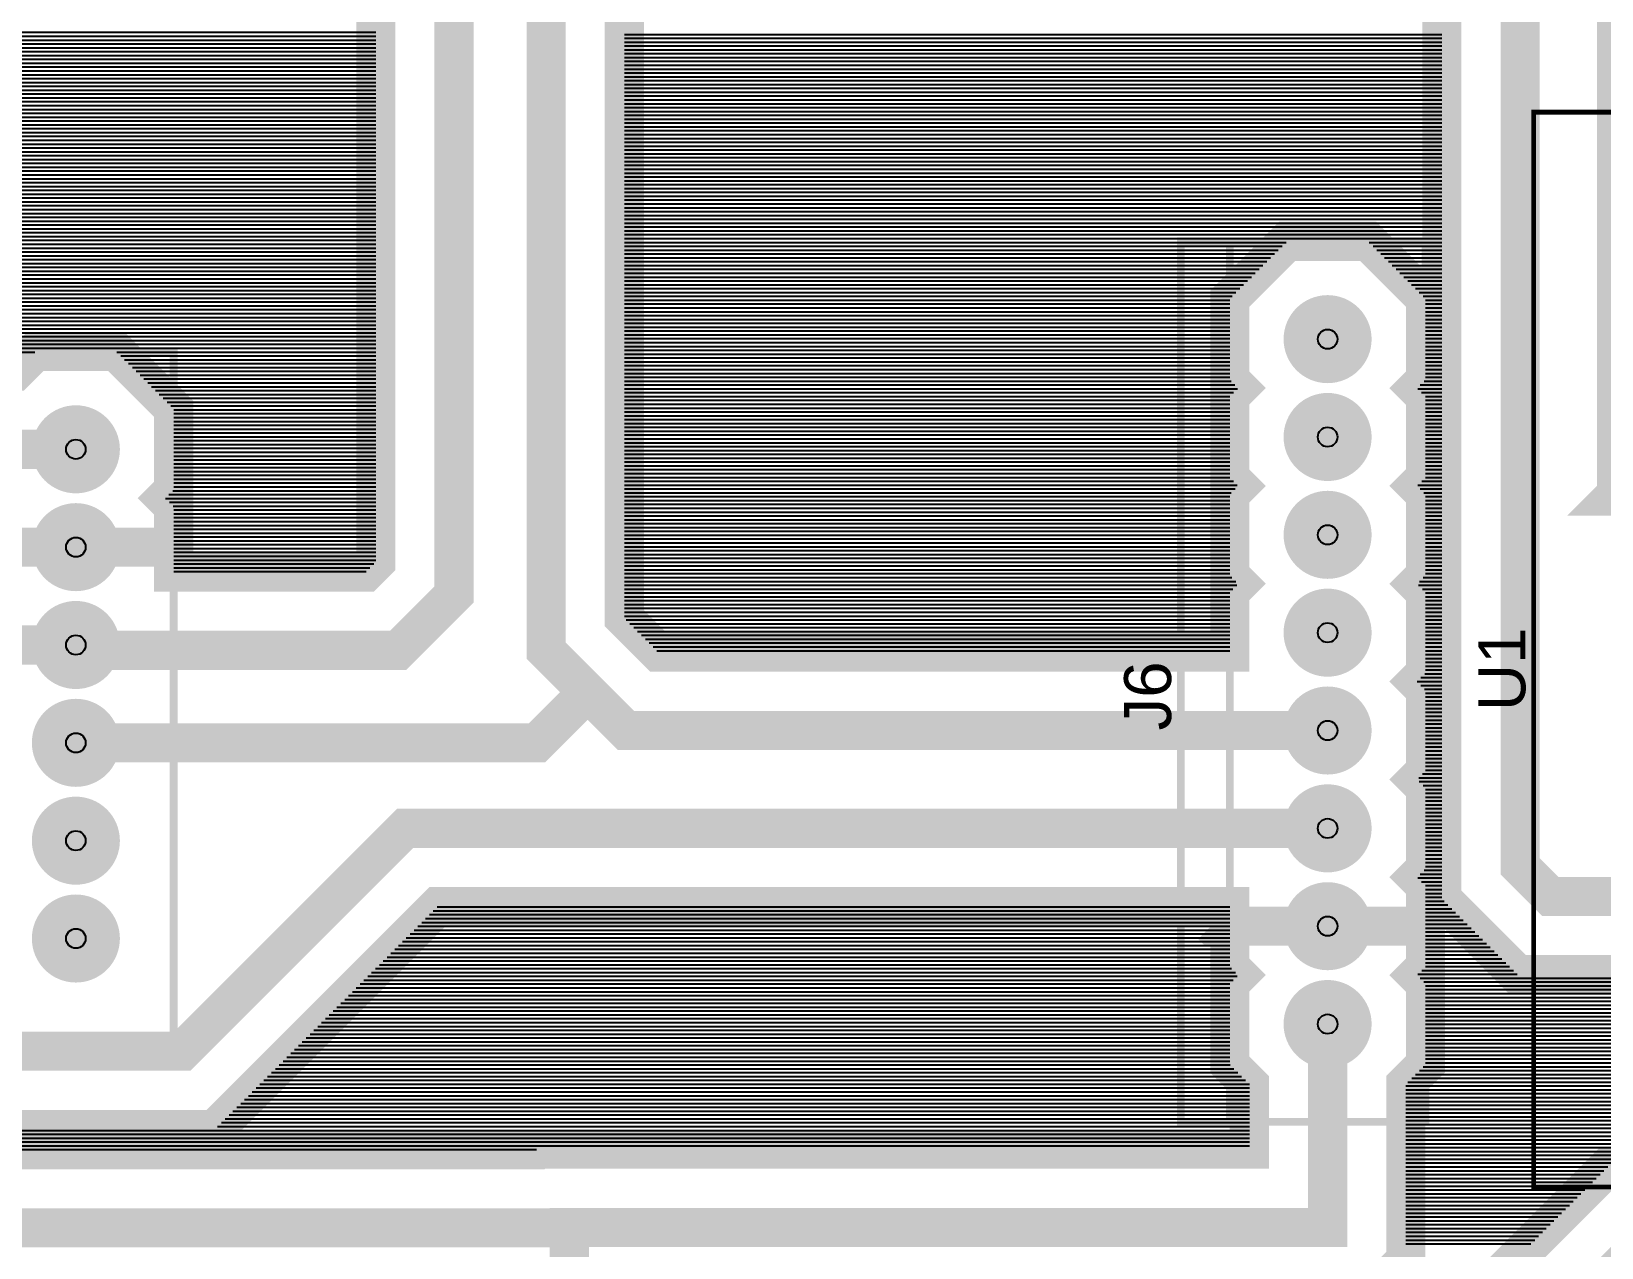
# Model space of a CAD drawing. Header units: inches. Extents: x -3.94 to 3.94, y -1.92 to 1.92.
# Drawn here: x -1.03 to 0.575, y -0.562 to 0.681 of the extents above; entities that cross this region are included whole.
import ezdxf

# ---------------------------------------------------------------- set-up
doc = ezdxf.new("R2010")
doc.units = ezdxf.units.IN
doc.layers.get('0').update_dxf_attribs({"linetype": 'CONTINUOUS'})

# ---------------------------------------------------------------- blocks, each defined once
blk = doc.blocks.new('EPAD')
at = {"const_width": 0.5}
blk.add_lwpolyline([(-0.25, 0, 1), (0.25, 0, 1)], format="xyb", close=True, dxfattribs=at)

msp = doc.modelspace()

# ---------------------------------------------------------------- linework, layer by layer
for points, const_width in [([(0.784057, -1.140198), (0.573172, -1.351082), (-0.379344, -1.351082), (-0.559805, -1.170621), (-0.559805, -0.621809), (-1.163694, -0.621809), (-1.373571, -0.411933), (-1.373571, 0.115052), (-1.154687, 0.333937), (-1.045673, 0.333937), (-1.025673, 0.353937), (-0.942831, 0.353937), (-0.884252, 0.295358), (-0.884252, 0.212516), (-0.892831, 0.203937), (-0.884252, 0.195358), (-0.884252, 0.128471), (-0.688039, 0.128471), (-0.677708, 0.138802), (-0.677708, 1.121354), (-0.451642, 1.34742), (0.581445, 1.34742), (0.604877, 1.323989)], 0.04), ([(0.99685, 0.549213), (0.99685, 0.624834), (0.96302, 0.658665), (0.823717, 0.658665), (0.755723, 0.726659), (0.755723, 1.060006), (0.548309, 1.267421), (-0.418505, 1.267421), (-0.597709, 1.088217), (-0.597709, 0.105666), (-0.654902, 0.048472), (-0.978787, 0.048472), (-0.984252, 0.053937)], 0.04), ([(1.29685, 0.549213), (1.279528, 0.442913), (0.793476, 0.442913), (0.675258, 0.561132), (0.675258, 1.0151), (0.510178, 1.180179), (-0.376594, 1.180179), (-0.503578, 1.053195), (-0.503578, 0.048263), (-0.461024, 0.005709)], 0.04), ([(-0.19685, 1.033465), (-0.124606, 1.105709), (0.463976, 1.105709), (0.590551, 0.979134), (0.590551, 0.208054), (0.588591, 0.206094), (1.838976, 0.206094), (1.89685, 0.14822), (1.89685, -0.450787)], 0.04), ([(0.393701, 1.033465), (0.492126, 0.935039), (0.492126, -0.172441), (0.522747, -0.203062), (1.738976, -0.203062), (1.79685, -0.260936), (1.79685, -0.450787)], 0.04), ([(0.093701, 0.992043), (0.15228, 0.933465), (0.235122, 0.933465), (0.243701, 0.942044), (0.25228, 0.933465), (0.335122, 0.933465), (0.343701, 0.942044), (0.35228, 0.933465), (0.380564, 0.933465), (0.412126, 0.901903), (0.412126, -0.205578), (0.48961, -0.283061), (1.70584, -0.283061)], 0.04), ([(0.328413, -0.621338), (0.375275, -0.574475), (0.375275, -0.394886), (0.395275, -0.374886), (0.395275, -0.292043), (0.386696, -0.283465), (0.395275, -0.274886), (0.395275, -0.192043), (0.386696, -0.183465), (0.395275, -0.174886), (0.395275, -0.092043), (0.386696, -0.083465), (0.395275, -0.074886), (0.395275, 0.007957), (0.386696, 0.016535), (0.395275, 0.025114), (0.395275, 0.107957), (0.386696, 0.116535), (0.395275, 0.125114), (0.395275, 0.207957), (0.386696, 0.216535), (0.395275, 0.225114), (0.395275, 0.307957), (0.386696, 0.316535), (0.395275, 0.325114), (0.395275, 0.407957), (0.336697, 0.466535), (0.253854, 0.466535), (0.195276, 0.407957), (0.195276, 0.325114), (0.203855, 0.316535), (0.195276, 0.307957), (0.195276, 0.225114), (0.203855, 0.216535), (0.195276, 0.207957), (0.195276, 0.125114), (0.203855, 0.116535), (0.195276, 0.107957), (0.195276, 0.046535), (-0.388714, 0.046535), (-0.423579, 0.0814), (-0.423579, 0.933465)], 0.04), ([(2.647638, -0.5), (0.505903, -0.5), (0.505903, 0.598425), (2.647638, 0.598425), (2.647638, -0.5)], 0.005), ([(2.647638, -0.5), (0.505903, -0.5), (0.505903, 0.598425), (2.647638, 0.598425), (2.647638, -0.5)], 0.005), ([(0.145276, -0.433465), (0.395276, -0.433465), (0.395276, 0.466535), (0.145276, 0.466535), (0.145276, -0.433465)], 0.008), ([(0.145276, -0.433465), (0.395276, -0.433465), (0.395276, 0.466535), (0.145276, 0.466535), (0.145276, -0.433465)], 0.008), ([(0.195276, -0.433465), (0.195276, 0.466535)], 0.008), ([(0.195276, -0.433465), (0.195276, 0.466535)], 0.008), ([(-1.134252, -0.346063), (-0.884252, -0.346063), (-0.884252, 0.353937), (-1.134252, 0.353937), (-1.134252, -0.346063)], 0.008), ([(-1.134252, -0.346063), (-0.884252, -0.346063), (-0.884252, 0.353937), (-1.134252, 0.353937), (-1.134252, -0.346063)], 0.008), ([(-0.984252, 0.253937), (-1.12155, 0.253937), (-1.293571, 0.081916), (-1.293571, -0.378796), (-1.130557, -0.54181), (-0.480277, -0.54181), (-0.479805, -0.541339)], 0.04), ([(-1.084252, 0.130751), (-1.209808, 0.005195), (-1.209808, -0.315275), (-1.083808, -0.441274), (-0.842474, -0.441274), (-0.614665, -0.213464), (0.195276, -0.213464), (0.195276, -0.274886), (0.203855, -0.283465), (0.195276, -0.292043), (0.195276, -0.374886), (0.215276, -0.394886), (0.215276, -0.461339), (-0.512942, -0.461339), (-0.513415, -0.461811), (-1.09742, -0.461811), (-1.213572, -0.345659), (-1.213572, 0.048779), (-1.088413, 0.173937), (-1.084252, 0.173937), (-1.084252, 0.130751)], 0.04), ([(-0.984252, 0.153937), (-1.084781, 0.153937)], 0.04), ([(-0.984252, 0.153937), (-0.883723, 0.153937)], 0.04), ([(-1.084252, 0.153937), (-0.984252, 0.153937)], 0.01), ([(-0.884252, 0.153937), (-0.984252, 0.153937)], 0.01), ([(0.295276, -0.133465), (-0.647801, -0.133465), (-0.875611, -0.361274), (-1.050672, -0.361274), (-1.129808, -0.282138), (-1.129808, -0.027942), (-1.093837, 0.00803), (-1.047929, 0.053937), (-0.984252, 0.053937)], 0.04), ([(-0.984252, -0.046063), (-0.512795, -0.046063), (-0.461024, 0.005709)], 0.04), ([(-0.461024, 0.005709), (-0.42185, -0.033465), (0.295276, -0.033465)], 0.04), ([(0.295276, -0.233465), (0.1781, -0.233465), (0.177118, -0.232482)], 0.04), ([(0.295276, -0.233465), (0.398257, -0.233465), (0.399419, -0.234626)], 0.04), ([(0.195276, -0.233465), (0.295276, -0.233465)], 0.01), ([(0.395275, -0.233465), (0.295276, -0.233465)], 0.01), ([(2.59685, -0.450787), (2.522201, -0.525437), (2.080544, -0.525437), (1.963261, -0.642721), (1.963261, -0.649775), (1.750739, -0.649775), (1.74192, -0.658594), (1.681018, -0.719496), (0.807231, -0.719496), (0.704057, -0.82267), (0.704057, -0.827961), (0.704057, -1.107061), (0.540036, -1.271082), (-0.346208, -1.271082), (-0.479805, -1.137485), (-0.479805, -0.541339), (0.295276, -0.541339), (0.295276, -0.333465)], 0.04), ([(1.69685, -0.450787), (1.588843, -0.558795), (0.61552, -0.558795), (0.539921, -0.634394), (0.539921, -1.05041), (0.465702, -1.124628), (0.248905, -1.124628), (0.198124, -1.073847), (0.198124, -1.036313), (0.195276, -1.033465)], 0.04), ([(0.706142, -0.478796), (0.582383, -0.478796), (0.459921, -0.601258)], 0.04)]:
    msp.add_lwpolyline(points, dxfattribs=dict(const_width=const_width))
for points in [[(-3.873008, 0.680142), (-0.677708, 0.680142)], [(-3.873008, 0.676205), (-0.677708, 0.676205)], [(-0.423579, 0.678048), (0.412126, 0.678048)], [(-3.873008, 0.672268), (-0.677708, 0.672268)], [(-3.873008, 0.668331), (-0.677708, 0.668331)], [(-3.873008, 0.664394), (-0.677708, 0.664394)], [(-3.873008, 0.660457), (-0.677708, 0.660457)], [(-0.423579, 0.674111), (0.412126, 0.674111)], [(-0.423579, 0.670174), (0.412126, 0.670174)], [(-0.423579, 0.666237), (0.412126, 0.666237)], [(-0.423579, 0.6623), (0.412126, 0.6623)], [(-0.423579, 0.658363), (0.412126, 0.658363)], [(-3.873008, 0.65652), (-0.677708, 0.65652)], [(-3.873008, 0.652583), (-0.677708, 0.652583)], [(-3.873008, 0.648646), (-0.677708, 0.648646)], [(-3.873008, 0.644709), (-0.677708, 0.644709)], [(-0.423579, 0.654426), (0.412126, 0.654426)], [(-0.423579, 0.650489), (0.412126, 0.650489)], [(-0.423579, 0.646552), (0.412126, 0.646552)], [(-0.423579, 0.642615), (0.412126, 0.642615)], [(-3.873008, 0.640772), (-0.677708, 0.640772)], [(-3.873008, 0.636835), (-0.677708, 0.636835)], [(-3.873008, 0.632898), (-0.677708, 0.632898)], [(-3.873008, 0.628961), (-0.677708, 0.628961)], [(-0.423579, 0.638678), (0.412126, 0.638678)], [(-0.423579, 0.634741), (0.412126, 0.634741)], [(-0.423579, 0.630804), (0.412126, 0.630804)], [(-0.423579, 0.626867), (0.412126, 0.626867)], [(-3.873008, 0.625024), (-0.677708, 0.625024)], [(-3.873008, 0.621087), (-0.677708, 0.621087)], [(-3.873008, 0.61715), (-0.677708, 0.61715)], [(-3.873008, 0.613213), (-0.677708, 0.613213)], [(-0.423579, 0.62293), (0.412126, 0.62293)], [(-0.423579, 0.618993), (0.412126, 0.618993)], [(-0.423579, 0.615056), (0.412126, 0.615056)], [(-0.423579, 0.611119), (0.412126, 0.611119)], [(-3.873008, 0.609276), (-0.677708, 0.609276)], [(-3.873008, 0.605339), (-0.677708, 0.605339)], [(-3.873008, 0.601402), (-0.677708, 0.601402)], [(-3.873008, 0.597465), (-0.677708, 0.597465)], [(-0.423579, 0.607182), (0.412126, 0.607182)], [(-0.423579, 0.603245), (0.412126, 0.603245)], [(-0.423579, 0.599308), (0.412126, 0.599308)], [(-0.423579, 0.595371), (0.412126, 0.595371)], [(-3.873008, 0.593528), (-0.677708, 0.593528)], [(-3.873008, 0.589591), (-0.677708, 0.589591)], [(-3.873008, 0.585654), (-0.677708, 0.585654)], [(-3.873008, 0.581717), (-0.677708, 0.581717)], [(-0.423579, 0.591434), (0.412126, 0.591434)], [(-0.423579, 0.587497), (0.412126, 0.587497)], [(-0.423579, 0.58356), (0.412126, 0.58356)], [(-0.423579, 0.579623), (0.412126, 0.579623)], [(-3.873008, 0.57778), (-0.677708, 0.57778)], [(-3.873008, 0.573843), (-0.677708, 0.573843)], [(-3.873008, 0.569906), (-0.677708, 0.569906)], [(-3.873008, 0.565969), (-0.677708, 0.565969)], [(-3.873008, 0.562032), (-0.677708, 0.562032)], [(-0.423579, 0.575686), (0.412126, 0.575686)], [(-0.423579, 0.571749), (0.412126, 0.571749)], [(-0.423579, 0.567812), (0.412126, 0.567812)], [(-0.423579, 0.563875), (0.412126, 0.563875)], [(-3.873008, 0.558095), (-0.677708, 0.558095)], [(-3.873008, 0.554157), (-0.677708, 0.554157)], [(-3.873008, 0.55022), (-0.677708, 0.55022)], [(-3.873008, 0.546283), (-0.677708, 0.546283)], [(-0.423579, 0.559938), (0.412126, 0.559938)], [(-0.423579, 0.556001), (0.412126, 0.556001)], [(-0.423579, 0.552064), (0.412126, 0.552064)], [(-0.423579, 0.548127), (0.412126, 0.548127)], [(-3.873008, 0.542346), (-0.677708, 0.542346)], [(-3.873008, 0.538409), (-0.677708, 0.538409)], [(-3.873008, 0.534472), (-0.677708, 0.534472)], [(-3.873008, 0.530535), (-0.677708, 0.530535)], [(-0.423579, 0.54419), (0.412126, 0.54419)], [(-0.423579, 0.540253), (0.412126, 0.540253)], [(-0.423579, 0.536316), (0.412126, 0.536316)], [(-0.423579, 0.532379), (0.412126, 0.532379)], [(-3.873008, 0.526598), (-0.677708, 0.526598)], [(-3.873008, 0.522661), (-0.677708, 0.522661)], [(-3.873008, 0.518724), (-0.677708, 0.518724)], [(-3.873008, 0.514787), (-0.677708, 0.514787)], [(-0.423579, 0.528442), (0.412126, 0.528442)], [(-0.423579, 0.524505), (0.412126, 0.524505)], [(-0.423579, 0.520568), (0.412126, 0.520568)], [(-0.423579, 0.516631), (0.412126, 0.516631)], [(-3.873008, 0.51085), (-0.677708, 0.51085)], [(-3.873008, 0.506913), (-0.677708, 0.506913)], [(-3.873008, 0.502976), (-0.677708, 0.502976)], [(-3.873008, 0.499039), (-0.677708, 0.499039)], [(-0.423579, 0.512694), (0.412126, 0.512694)], [(-0.423579, 0.508757), (0.412126, 0.508757)], [(-0.423579, 0.50482), (0.412126, 0.50482)], [(-0.423579, 0.500883), (0.412126, 0.500883)], [(-3.873008, 0.495102), (-0.677708, 0.495102)], [(-3.873008, 0.491165), (-0.677708, 0.491165)], [(-3.873008, 0.487228), (-0.677708, 0.487228)], [(-3.873008, 0.483291), (-0.677708, 0.483291)], [(-0.423579, 0.496946), (0.412126, 0.496946)], [(-0.423579, 0.493009), (0.412126, 0.493009)], [(-0.423579, 0.489072), (0.412126, 0.489072)], [(-0.423579, 0.485135), (0.412126, 0.485135)], [(-3.873008, 0.479354), (-0.677708, 0.479354)], [(-3.873008, 0.475417), (-0.677708, 0.475417)], [(-3.873008, 0.47148), (-0.677708, 0.47148)], [(-3.873008, 0.467543), (-0.677708, 0.467543)], [(-0.423579, 0.481198), (0.412126, 0.481198)], [(-0.423579, 0.477261), (0.412126, 0.477261)], [(-0.423579, 0.473324), (0.412126, 0.473324)], [(-0.423579, 0.469387), (0.412126, 0.469387)], [(-3.873008, 0.463606), (-0.677708, 0.463606)], [(-3.873008, 0.459669), (-0.677708, 0.459669)], [(-3.873008, 0.455732), (-0.677708, 0.455732)], [(-3.873008, 0.451795), (-0.677708, 0.451795)], [(-0.423579, 0.46545), (0.252769, 0.46545)], [(-0.423579, 0.461513), (0.248832, 0.461513)], [(-0.423579, 0.457576), (0.244895, 0.457576)], [(-0.423579, 0.453639), (0.240958, 0.453639)], [(-0.423579, 0.449702), (0.237021, 0.449702)], [(0.337782, 0.46545), (0.412126, 0.46545)], [(0.341719, 0.461513), (0.412126, 0.461513)], [(0.345656, 0.457576), (0.412126, 0.457576)], [(0.349593, 0.453639), (0.412126, 0.453639)], [(0.35353, 0.449702), (0.412126, 0.449702)], [(-3.873008, 0.447858), (-0.677708, 0.447858)], [(-3.873008, 0.443921), (-0.677708, 0.443921)], [(-3.873008, 0.439984), (-0.677708, 0.439984)], [(-3.873008, 0.436047), (-0.677708, 0.436047)], [(-0.423579, 0.445765), (0.233084, 0.445765)], [(-0.423579, 0.441828), (0.229147, 0.441828)], [(-0.423579, 0.437891), (0.22521, 0.437891)], [(-0.423579, 0.433954), (0.221273, 0.433954)], [(0.357467, 0.445765), (0.412126, 0.445765)], [(0.361404, 0.441828), (0.412126, 0.441828)], [(0.365341, 0.437891), (0.412126, 0.437891)], [(0.369278, 0.433954), (0.412126, 0.433954)], [(-3.873008, 0.43211), (-0.677708, 0.43211)], [(-3.873008, 0.428173), (-0.677708, 0.428173)], [(-3.873008, 0.424236), (-0.677708, 0.424236)], [(-3.873008, 0.420299), (-0.677708, 0.420299)], [(-0.423579, 0.430017), (0.217336, 0.430017)], [(-0.423579, 0.42608), (0.213399, 0.42608)], [(-0.423579, 0.422143), (0.209462, 0.422143)], [(-0.423579, 0.418206), (0.205525, 0.418206)], [(0.373215, 0.430017), (0.412126, 0.430017)], [(0.377152, 0.42608), (0.412126, 0.42608)], [(0.381089, 0.422143), (0.412126, 0.422143)], [(0.385026, 0.418206), (0.412126, 0.418206)], [(-3.873008, 0.416362), (-0.677708, 0.416362)], [(-3.873008, 0.412425), (-0.677708, 0.412425)], [(-3.873008, 0.408488), (-0.677708, 0.408488)], [(-3.873008, 0.404551), (-0.677708, 0.404551)], [(-0.423579, 0.414269), (0.201588, 0.414269)], [(-0.423579, 0.410332), (0.197651, 0.410332)], [(-0.423579, 0.406395), (0.195276, 0.406395)], [(-0.423579, 0.402458), (0.195276, 0.402458)], [(0.388963, 0.414269), (0.412126, 0.414269)], [(0.3929, 0.410332), (0.412126, 0.410332)], [(0.395275, 0.406395), (0.412126, 0.406395)], [(0.395275, 0.402458), (0.412126, 0.402458)], [(-3.873008, 0.400614), (-0.677708, 0.400614)], [(-3.873008, 0.396677), (-0.677708, 0.396677)], [(-3.873008, 0.39274), (-0.677708, 0.39274)], [(-3.873008, 0.388803), (-0.677708, 0.388803)], [(-0.423579, 0.398521), (0.195276, 0.398521)], [(-0.423579, 0.394584), (0.195276, 0.394584)], [(-0.423579, 0.390647), (0.195276, 0.390647)], [(-0.423579, 0.38671), (0.195276, 0.38671)], [(0.395275, 0.398521), (0.412126, 0.398521)], [(0.395275, 0.394584), (0.412126, 0.394584)], [(0.395275, 0.390647), (0.412126, 0.390647)], [(0.395275, 0.38671), (0.412126, 0.38671)], [(-3.873008, 0.384866), (-0.677708, 0.384866)], [(-3.873008, 0.380929), (-0.677708, 0.380929)], [(-3.873008, 0.376992), (-0.677708, 0.376992)], [(-3.873008, 0.373055), (-0.677708, 0.373055)], [(-0.423579, 0.382773), (0.195276, 0.382773)], [(-0.423579, 0.378836), (0.195276, 0.378836)], [(-0.423579, 0.374899), (0.195276, 0.374899)], [(-0.423579, 0.370962), (0.195276, 0.370962)], [(0.395275, 0.382773), (0.412126, 0.382773)], [(0.395275, 0.378836), (0.412126, 0.378836)], [(0.395275, 0.374899), (0.412126, 0.374899)], [(0.395275, 0.370962), (0.412126, 0.370962)], [(-3.873008, 0.369118), (-0.677708, 0.369118)], [(-3.873008, 0.365181), (-0.677708, 0.365181)], [(-3.873008, 0.361244), (-0.677708, 0.361244)], [(-3.873008, 0.357307), (-0.677708, 0.357307)], [(-3.873008, 0.35337), (-1.02624, 0.35337)], [(-0.942264, 0.35337), (-0.677708, 0.35337)], [(-0.423579, 0.367025), (0.195276, 0.367025)], [(-0.423579, 0.363088), (0.195276, 0.363088)], [(-0.423579, 0.359151), (0.195276, 0.359151)], [(-0.423579, 0.355214), (0.195276, 0.355214)], [(0.395275, 0.367025), (0.412126, 0.367025)], [(0.395275, 0.363088), (0.412126, 0.363088)], [(0.395275, 0.359151), (0.412126, 0.359151)], [(0.395275, 0.355214), (0.412126, 0.355214)], [(-0.938327, 0.349433), (-0.677708, 0.349433)], [(-0.93439, 0.345496), (-0.677708, 0.345496)], [(-0.930453, 0.341559), (-0.677708, 0.341559)], [(-0.926516, 0.337622), (-0.677708, 0.337622)], [(-0.423579, 0.351277), (0.195276, 0.351277)], [(-0.423579, 0.34734), (0.195276, 0.34734)], [(-0.423579, 0.343403), (0.195276, 0.343403)], [(-0.423579, 0.339466), (0.195276, 0.339466)], [(0.395275, 0.351277), (0.412126, 0.351277)], [(0.395275, 0.34734), (0.412126, 0.34734)], [(0.395275, 0.343403), (0.412126, 0.343403)], [(0.395275, 0.339466), (0.412126, 0.339466)], [(-0.922579, 0.333685), (-0.677708, 0.333685)], [(-0.918642, 0.329748), (-0.677708, 0.329748)], [(-0.914705, 0.325811), (-0.677708, 0.325811)], [(-0.910768, 0.321874), (-0.677708, 0.321874)], [(-0.423579, 0.335529), (0.195276, 0.335529)], [(-0.423579, 0.331592), (0.195276, 0.331592)], [(-0.423579, 0.327655), (0.195276, 0.327655)], [(-0.423579, 0.323718), (0.196672, 0.323718)], [(0.393879, 0.323718), (0.412126, 0.323718)], [(0.395275, 0.335529), (0.412126, 0.335529)], [(0.395275, 0.331592), (0.412126, 0.331592)], [(0.395275, 0.327655), (0.412126, 0.327655)], [(-0.906831, 0.317937), (-0.677708, 0.317937)], [(-0.902894, 0.314), (-0.677708, 0.314)], [(-0.898957, 0.310063), (-0.677708, 0.310063)], [(-0.89502, 0.306126), (-0.677708, 0.306126)], [(-0.423579, 0.319781), (0.200609, 0.319781)], [(-0.423579, 0.315844), (0.203163, 0.315844)], [(-0.423579, 0.311907), (0.199226, 0.311907)], [(-0.423579, 0.30797), (0.195289, 0.30797)], [(0.387388, 0.315844), (0.412126, 0.315844)], [(0.389942, 0.319781), (0.412126, 0.319781)], [(0.391325, 0.311907), (0.412126, 0.311907)], [(0.395262, 0.30797), (0.412126, 0.30797)], [(-0.891083, 0.302189), (-0.677708, 0.302189)], [(-0.887146, 0.298252), (-0.677708, 0.298252)], [(-0.884252, 0.294315), (-0.677708, 0.294315)], [(-0.884252, 0.290378), (-0.677708, 0.290378)], [(-0.423579, 0.304033), (0.195276, 0.304033)], [(-0.423579, 0.300096), (0.195276, 0.300096)], [(-0.423579, 0.296159), (0.195276, 0.296159)], [(-0.423579, 0.292222), (0.195276, 0.292222)], [(0.395275, 0.304033), (0.412126, 0.304033)], [(0.395275, 0.300096), (0.412126, 0.300096)], [(0.395275, 0.296159), (0.412126, 0.296159)], [(0.395275, 0.292222), (0.412126, 0.292222)], [(-0.884252, 0.286441), (-0.677708, 0.286441)], [(-0.884252, 0.282504), (-0.677708, 0.282504)], [(-0.884252, 0.278567), (-0.677708, 0.278567)], [(-0.884252, 0.27463), (-0.677708, 0.27463)], [(-0.423579, 0.288285), (0.195276, 0.288285)], [(-0.423579, 0.284348), (0.195276, 0.284348)], [(-0.423579, 0.280411), (0.195276, 0.280411)], [(-0.423579, 0.276474), (0.195276, 0.276474)], [(0.395275, 0.288285), (0.412126, 0.288285)], [(0.395275, 0.284348), (0.412126, 0.284348)], [(0.395275, 0.280411), (0.412126, 0.280411)], [(0.395275, 0.276474), (0.412126, 0.276474)], [(-0.884252, 0.270693), (-0.677708, 0.270693)], [(-0.884252, 0.266756), (-0.677708, 0.266756)], [(-0.884252, 0.262819), (-0.677708, 0.262819)], [(-0.884252, 0.258882), (-0.677708, 0.258882)], [(-0.423579, 0.272537), (0.195276, 0.272537)], [(-0.423579, 0.2686), (0.195276, 0.2686)], [(-0.423579, 0.264663), (0.195276, 0.264663)], [(-0.423579, 0.260726), (0.195276, 0.260726)], [(0.395275, 0.272537), (0.412126, 0.272537)], [(0.395275, 0.2686), (0.412126, 0.2686)], [(0.395275, 0.264663), (0.412126, 0.264663)], [(0.395275, 0.260726), (0.412126, 0.260726)], [(-0.884252, 0.254945), (-0.677708, 0.254945)], [(-0.884252, 0.251008), (-0.677708, 0.251008)], [(-0.884252, 0.247071), (-0.677708, 0.247071)], [(-0.884252, 0.243134), (-0.677708, 0.243134)], [(-0.423579, 0.256789), (0.195276, 0.256789)], [(-0.423579, 0.252852), (0.195276, 0.252852)], [(-0.423579, 0.248915), (0.195276, 0.248915)], [(-0.423579, 0.244978), (0.195276, 0.244978)], [(-0.423579, 0.241041), (0.195276, 0.241041)], [(0.395275, 0.256789), (0.412126, 0.256789)], [(0.395275, 0.252852), (0.412126, 0.252852)], [(0.395275, 0.248915), (0.412126, 0.248915)], [(0.395275, 0.244978), (0.412126, 0.244978)], [(0.395275, 0.241041), (0.412126, 0.241041)], [(-0.884252, 0.239197), (-0.677708, 0.239197)], [(-0.884252, 0.23526), (-0.677708, 0.23526)], [(-0.884252, 0.231323), (-0.677708, 0.231323)], [(-0.884252, 0.227386), (-0.677708, 0.227386)], [(-0.423579, 0.237104), (0.195276, 0.237104)], [(-0.423579, 0.233167), (0.195276, 0.233167)], [(-0.423579, 0.22923), (0.195276, 0.22923)], [(-0.423579, 0.225293), (0.195276, 0.225293)], [(0.395275, 0.237104), (0.412126, 0.237104)], [(0.395275, 0.233167), (0.412126, 0.233167)], [(0.395275, 0.22923), (0.412126, 0.22923)], [(0.395275, 0.225293), (0.412126, 0.225293)], [(-0.88513, 0.211638), (-0.677708, 0.211638)], [(-0.884252, 0.223449), (-0.677708, 0.223449)], [(-0.884252, 0.219512), (-0.677708, 0.219512)], [(-0.884252, 0.215575), (-0.677708, 0.215575)], [(-0.423579, 0.221356), (0.199035, 0.221356)], [(-0.423579, 0.217419), (0.202972, 0.217419)], [(-0.423579, 0.213482), (0.200801, 0.213482)], [(-0.423579, 0.209544), (0.196864, 0.209544)], [(0.38758, 0.217419), (0.412126, 0.217419)], [(0.38975, 0.213482), (0.412126, 0.213482)], [(0.391517, 0.221356), (0.412126, 0.221356)], [(0.393687, 0.209544), (0.412126, 0.209544)], [(-0.892658, 0.203764), (-0.677708, 0.203764)], [(-0.889067, 0.207701), (-0.677708, 0.207701)], [(-0.888721, 0.199827), (-0.677708, 0.199827)], [(-0.884784, 0.19589), (-0.677708, 0.19589)], [(-0.423579, 0.205607), (0.195276, 0.205607)], [(-0.423579, 0.20167), (0.195276, 0.20167)], [(-0.423579, 0.197733), (0.195276, 0.197733)], [(-0.423579, 0.193796), (0.195276, 0.193796)], [(0.395275, 0.205607), (0.412126, 0.205607)], [(0.395275, 0.20167), (0.412126, 0.20167)], [(0.395275, 0.197733), (0.412126, 0.197733)], [(0.395275, 0.193796), (0.412126, 0.193796)], [(-0.884252, 0.191953), (-0.677708, 0.191953)], [(-0.884252, 0.188016), (-0.677708, 0.188016)], [(-0.884252, 0.184079), (-0.677708, 0.184079)], [(-0.884252, 0.180142), (-0.677708, 0.180142)], [(-0.423579, 0.189859), (0.195276, 0.189859)], [(-0.423579, 0.185922), (0.195276, 0.185922)], [(-0.423579, 0.181985), (0.195276, 0.181985)], [(-0.423579, 0.178048), (0.195276, 0.178048)], [(0.395275, 0.189859), (0.412126, 0.189859)], [(0.395275, 0.185922), (0.412126, 0.185922)], [(0.395275, 0.181985), (0.412126, 0.181985)], [(0.395275, 0.178048), (0.412126, 0.178048)], [(-0.884252, 0.176205), (-0.677708, 0.176205)], [(-0.884252, 0.172268), (-0.677708, 0.172268)], [(-0.884252, 0.168331), (-0.677708, 0.168331)], [(-0.884252, 0.164394), (-0.677708, 0.164394)], [(-0.423579, 0.174111), (0.195276, 0.174111)], [(-0.423579, 0.170174), (0.195276, 0.170174)], [(-0.423579, 0.166237), (0.195276, 0.166237)], [(-0.423579, 0.1623), (0.195276, 0.1623)], [(0.395275, 0.174111), (0.412126, 0.174111)], [(0.395275, 0.170174), (0.412126, 0.170174)], [(0.395275, 0.166237), (0.412126, 0.166237)], [(0.395275, 0.1623), (0.412126, 0.1623)], [(-0.884252, 0.160457), (-0.677708, 0.160457)], [(-0.884252, 0.15652), (-0.677708, 0.15652)], [(-0.884252, 0.152583), (-0.677708, 0.152583)], [(-0.884252, 0.148646), (-0.677708, 0.148646)], [(-0.884252, 0.144709), (-0.677708, 0.144709)], [(-0.423579, 0.158363), (0.195276, 0.158363)], [(-0.423579, 0.154426), (0.195276, 0.154426)], [(-0.423579, 0.150489), (0.195276, 0.150489)], [(-0.423579, 0.146552), (0.195276, 0.146552)], [(0.395275, 0.158363), (0.412126, 0.158363)], [(0.395275, 0.154426), (0.412126, 0.154426)], [(0.395275, 0.150489), (0.412126, 0.150489)], [(0.395275, 0.146552), (0.412126, 0.146552)], [(-0.884252, 0.140772), (-0.677708, 0.140772)], [(-0.884252, 0.136835), (-0.679676, 0.136835)], [(-0.884252, 0.132898), (-0.683613, 0.132898)], [(-0.884252, 0.128961), (-0.68755, 0.128961)], [(-0.423579, 0.142615), (0.195276, 0.142615)], [(-0.423579, 0.138678), (0.195276, 0.138678)], [(-0.423579, 0.134741), (0.195276, 0.134741)], [(-0.423579, 0.130804), (0.195276, 0.130804)], [(0.395275, 0.142615), (0.412126, 0.142615)], [(0.395275, 0.138678), (0.412126, 0.138678)], [(0.395275, 0.134741), (0.412126, 0.134741)], [(0.395275, 0.130804), (0.412126, 0.130804)], [(-0.423579, 0.126867), (0.195276, 0.126867)], [(-0.423579, 0.12293), (0.19746, 0.12293)], [(-0.423579, 0.118993), (0.201397, 0.118993)], [(-0.423579, 0.115056), (0.202376, 0.115056)], [(0.388176, 0.115056), (0.412126, 0.115056)], [(0.389154, 0.118993), (0.412126, 0.118993)], [(0.393091, 0.12293), (0.412126, 0.12293)], [(0.395275, 0.126867), (0.412126, 0.126867)], [(-0.423579, 0.111119), (0.198439, 0.111119)], [(-0.423579, 0.107182), (0.195276, 0.107182)], [(-0.423579, 0.103245), (0.195276, 0.103245)], [(-0.423579, 0.099308), (0.195276, 0.099308)], [(0.392113, 0.111119), (0.412126, 0.111119)], [(0.395275, 0.107182), (0.412126, 0.107182)], [(0.395275, 0.103245), (0.412126, 0.103245)], [(0.395275, 0.099308), (0.412126, 0.099308)], [(-0.423579, 0.095371), (0.195276, 0.095371)], [(-0.423579, 0.091434), (0.195276, 0.091434)], [(-0.423579, 0.087497), (0.195276, 0.087497)], [(-0.423579, 0.08356), (0.195276, 0.08356)], [(0.395275, 0.095371), (0.412126, 0.095371)], [(0.395275, 0.091434), (0.412126, 0.091434)], [(0.395275, 0.087497), (0.412126, 0.087497)], [(0.395275, 0.08356), (0.412126, 0.08356)], [(-0.421802, 0.079623), (0.195276, 0.079623)], [(-0.417865, 0.075686), (0.195276, 0.075686)], [(-0.413928, 0.071749), (0.195276, 0.071749)], [(-0.409991, 0.067812), (0.195276, 0.067812)], [(0.395275, 0.079623), (0.412126, 0.079623)], [(0.395275, 0.075686), (0.412126, 0.075686)], [(0.395275, 0.071749), (0.412126, 0.071749)], [(0.395275, 0.067812), (0.412126, 0.067812)], [(-0.406054, 0.063875), (0.195276, 0.063875)], [(-0.402117, 0.059938), (0.195276, 0.059938)], [(-0.39818, 0.056001), (0.195276, 0.056001)], [(-0.394243, 0.052064), (0.195276, 0.052064)], [(0.395275, 0.063875), (0.412126, 0.063875)], [(0.395275, 0.059938), (0.412126, 0.059938)], [(0.395275, 0.056001), (0.412126, 0.056001)], [(0.395275, 0.052064), (0.412126, 0.052064)], [(-0.390306, 0.048127), (0.195276, 0.048127)], [(0.395275, 0.048127), (0.412126, 0.048127)], [(0.395275, 0.04419), (0.412126, 0.04419)], [(0.395275, 0.040253), (0.412126, 0.040253)], [(0.395275, 0.036316), (0.412126, 0.036316)], [(0.395275, 0.032379), (0.412126, 0.032379)], [(0.386792, 0.016631), (0.412126, 0.016631)], [(0.390729, 0.020568), (0.412126, 0.020568)], [(0.394666, 0.024505), (0.412126, 0.024505)], [(0.395275, 0.028442), (0.412126, 0.028442)], [(0.390538, 0.012694), (0.412126, 0.012694)], [(0.394475, 0.008757), (0.412126, 0.008757)], [(0.395275, 0.00482), (0.412126, 0.00482)], [(0.395275, 0.000883), (0.412126, 0.000883)], [(0.395275, -0.003054), (0.412126, -0.003054)], [(0.395275, -0.006991), (0.412126, -0.006991)], [(0.395275, -0.010928), (0.412126, -0.010928)], [(0.395275, -0.014865), (0.412126, -0.014865)], [(0.395275, -0.018802), (0.412126, -0.018802)], [(0.395275, -0.022739), (0.412126, -0.022739)], [(0.395275, -0.026676), (0.412126, -0.026676)], [(0.395275, -0.030613), (0.412126, -0.030613)], [(0.395275, -0.03455), (0.412126, -0.03455)], [(0.395275, -0.038487), (0.412126, -0.038487)], [(0.395275, -0.042424), (0.412126, -0.042424)], [(0.395275, -0.046361), (0.412126, -0.046361)], [(0.395275, -0.050298), (0.412126, -0.050298)], [(0.395275, -0.054235), (0.412126, -0.054235)], [(0.395275, -0.058172), (0.412126, -0.058172)], [(0.395275, -0.062109), (0.412126, -0.062109)], [(0.392304, -0.077857), (0.412126, -0.077857)], [(0.395275, -0.066046), (0.412126, -0.066046)], [(0.395275, -0.069983), (0.412126, -0.069983)], [(0.395275, -0.07392), (0.412126, -0.07392)], [(0.388367, -0.081794), (0.412126, -0.081794)], [(0.388963, -0.085731), (0.412126, -0.085731)], [(0.3929, -0.089668), (0.412126, -0.089668)], [(0.395275, -0.093605), (0.412126, -0.093605)], [(0.395275, -0.097542), (0.412126, -0.097542)], [(0.395275, -0.101479), (0.412126, -0.101479)], [(0.395275, -0.105416), (0.412126, -0.105416)], [(0.395275, -0.109353), (0.412126, -0.109353)], [(0.395275, -0.11329), (0.412126, -0.11329)], [(0.395275, -0.117227), (0.412126, -0.117227)], [(0.395275, -0.121164), (0.412126, -0.121164)], [(0.395275, -0.125101), (0.412126, -0.125101)], [(0.395275, -0.129038), (0.412126, -0.129038)], [(0.395275, -0.132975), (0.412126, -0.132975)], [(0.395275, -0.136912), (0.412126, -0.136912)], [(0.395275, -0.140849), (0.412126, -0.140849)], [(0.395275, -0.144786), (0.412126, -0.144786)], [(0.395275, -0.148723), (0.412126, -0.148723)], [(0.395275, -0.15266), (0.412126, -0.15266)], [(0.395275, -0.156597), (0.412126, -0.156597)], [(0.393879, -0.176282), (0.412126, -0.176282)], [(0.395275, -0.160534), (0.412126, -0.160534)], [(0.395275, -0.164471), (0.412126, -0.164471)], [(0.395275, -0.168408), (0.412126, -0.168408)], [(0.395275, -0.172345), (0.412126, -0.172345)], [(0.387388, -0.184156), (0.412126, -0.184156)], [(0.389942, -0.180219), (0.412126, -0.180219)], [(0.391325, -0.188093), (0.412126, -0.188093)], [(0.395262, -0.19203), (0.412126, -0.19203)], [(0.395275, -0.195967), (0.412126, -0.195967)], [(0.395275, -0.199904), (0.412126, -0.199904)], [(0.395275, -0.203841), (0.412126, -0.203841)], [(0.395275, -0.207778), (0.414327, -0.207778)], [(-0.622854, -0.221654), (0.195276, -0.221654)], [(-0.618917, -0.217717), (0.195276, -0.217717)], [(-0.61498, -0.21378), (0.195276, -0.21378)], [(0.395275, -0.211715), (0.418264, -0.211715)], [(0.395275, -0.215652), (0.422201, -0.215652)], [(0.395275, -0.219589), (0.426138, -0.219589)], [(0.395275, -0.223526), (0.430075, -0.223526)], [(-0.638602, -0.237402), (0.195276, -0.237402)], [(-0.634665, -0.233465), (0.195276, -0.233465)], [(-0.630728, -0.229528), (0.195276, -0.229528)], [(-0.626791, -0.225591), (0.195276, -0.225591)], [(0.395275, -0.227463), (0.434012, -0.227463)], [(0.395275, -0.2314), (0.437949, -0.2314)], [(0.395275, -0.235337), (0.441886, -0.235337)], [(0.395275, -0.239274), (0.445823, -0.239274)], [(-0.65435, -0.25315), (0.195276, -0.25315)], [(-0.650413, -0.249213), (0.195276, -0.249213)], [(-0.646476, -0.245276), (0.195276, -0.245276)], [(-0.642539, -0.241339), (0.195276, -0.241339)], [(0.395275, -0.243211), (0.44976, -0.243211)], [(0.395275, -0.247148), (0.453697, -0.247148)], [(0.395275, -0.251085), (0.457634, -0.251085)], [(0.395275, -0.255022), (0.461571, -0.255022)], [(-0.674035, -0.272835), (0.195276, -0.272835)], [(-0.670098, -0.268898), (0.195276, -0.268898)], [(-0.666161, -0.264961), (0.195276, -0.264961)], [(-0.662224, -0.261024), (0.195276, -0.261024)], [(-0.658287, -0.257087), (0.195276, -0.257087)], [(0.395275, -0.258959), (0.465508, -0.258959)], [(0.395275, -0.262896), (0.469445, -0.262896)], [(0.395275, -0.266833), (0.473382, -0.266833)], [(0.395275, -0.27077), (0.477319, -0.27077)], [(-0.689783, -0.288583), (0.198737, -0.288583)], [(-0.685846, -0.284646), (0.202674, -0.284646)], [(-0.681909, -0.280709), (0.201099, -0.280709)], [(-0.677972, -0.276772), (0.197162, -0.276772)], [(0.38758, -0.282582), (0.48913, -0.282582)], [(0.38975, -0.286519), (1.709297, -0.286519)], [(0.391517, -0.278645), (0.485193, -0.278645)], [(0.395275, -0.274707), (0.481256, -0.274707)], [(-0.705531, -0.304331), (0.195276, -0.304331)], [(-0.701594, -0.300394), (0.195276, -0.300394)], [(-0.697657, -0.296457), (0.195276, -0.296457)], [(-0.69372, -0.29252), (0.195276, -0.29252)], [(0.393687, -0.290456), (1.713234, -0.290456)], [(0.395275, -0.294393), (1.716851, -0.294393)], [(0.395275, -0.29833), (1.716851, -0.29833)], [(0.395275, -0.302267), (1.716851, -0.302267)], [(-0.721279, -0.320079), (0.195276, -0.320079)], [(-0.717342, -0.316142), (0.195276, -0.316142)], [(-0.713405, -0.312205), (0.195276, -0.312205)], [(-0.709468, -0.308268), (0.195276, -0.308268)], [(0.395275, -0.306204), (1.716851, -0.306204)], [(0.395275, -0.310141), (1.716851, -0.310141)], [(0.395275, -0.314078), (1.716851, -0.314078)], [(0.395275, -0.318015), (1.716851, -0.318015)], [(-0.737027, -0.335827), (0.195276, -0.335827)], [(-0.73309, -0.33189), (0.195276, -0.33189)], [(-0.729153, -0.327953), (0.195276, -0.327953)], [(-0.725216, -0.324016), (0.195276, -0.324016)], [(0.395275, -0.321952), (1.716851, -0.321952)], [(0.395275, -0.325889), (1.716851, -0.325889)], [(0.395275, -0.329826), (1.716851, -0.329826)], [(0.395275, -0.333763), (1.716851, -0.333763)], [(-0.752775, -0.351575), (0.195276, -0.351575)], [(-0.748838, -0.347638), (0.195276, -0.347638)], [(-0.744901, -0.343701), (0.195276, -0.343701)], [(-0.740964, -0.339764), (0.195276, -0.339764)], [(0.395275, -0.3377), (1.716851, -0.3377)], [(0.395275, -0.341637), (1.716851, -0.341637)], [(0.395275, -0.345574), (1.716851, -0.345574)], [(0.395275, -0.349511), (1.716851, -0.349511)], [(-0.768523, -0.367323), (0.195276, -0.367323)], [(-0.764586, -0.363386), (0.195276, -0.363386)], [(-0.760649, -0.359449), (0.195276, -0.359449)], [(-0.756712, -0.355512), (0.195276, -0.355512)], [(0.395275, -0.353448), (1.716851, -0.353448)], [(0.395275, -0.357385), (1.716851, -0.357385)], [(0.395275, -0.361322), (0.706142, -0.361322)], [(0.395275, -0.365259), (0.706142, -0.365259)], [(-0.784271, -0.383071), (0.203461, -0.383071)], [(-0.780334, -0.379134), (0.199524, -0.379134)], [(-0.776397, -0.375197), (0.195587, -0.375197)], [(-0.77246, -0.37126), (0.195276, -0.37126)], [(0.385217, -0.384944), (0.706142, -0.384944)], [(0.389154, -0.381007), (0.706142, -0.381007)], [(0.393091, -0.37707), (0.706142, -0.37707)], [(0.395275, -0.369196), (0.706142, -0.369196)], [(0.395275, -0.373133), (0.706142, -0.373133)], [(-0.800019, -0.398819), (0.215276, -0.398819)], [(-0.796082, -0.394882), (0.215272, -0.394882)], [(-0.792145, -0.390945), (0.211335, -0.390945)], [(-0.788208, -0.387008), (0.207398, -0.387008)], [(0.375275, -0.396755), (0.706142, -0.396755)], [(0.375275, -0.400692), (0.706142, -0.400692)], [(0.377343, -0.392818), (0.706142, -0.392818)], [(0.38128, -0.388881), (0.706142, -0.388881)], [(-0.815767, -0.414567), (0.215276, -0.414567)], [(-0.81183, -0.41063), (0.215276, -0.41063)], [(-0.807893, -0.406693), (0.215276, -0.406693)], [(-0.803956, -0.402756), (0.215276, -0.402756)], [(0.375275, -0.404629), (0.706142, -0.404629)], [(0.375275, -0.408566), (0.706142, -0.408566)], [(0.375275, -0.412503), (0.706142, -0.412503)], [(0.375275, -0.41644), (0.706142, -0.41644)], [(-0.831515, -0.430315), (0.215276, -0.430315)], [(-0.827578, -0.426378), (0.215276, -0.426378)], [(-0.823641, -0.422441), (0.215276, -0.422441)], [(-0.819704, -0.418504), (0.215276, -0.418504)], [(0.375275, -0.420377), (0.706142, -0.420377)], [(0.375275, -0.424314), (0.706142, -0.424314)], [(0.375275, -0.428251), (0.706142, -0.428251)], [(0.375275, -0.432188), (0.706142, -0.432188)], [(-1.117105, -0.442126), (0.215276, -0.442126)], [(-1.113168, -0.446063), (0.215276, -0.446063)], [(-0.839389, -0.438189), (0.215276, -0.438189)], [(-0.835452, -0.434252), (0.215276, -0.434252)], [(0.375275, -0.436125), (0.706142, -0.436125)], [(0.375275, -0.440062), (0.706142, -0.440062)], [(0.375275, -0.443999), (0.706142, -0.443999)], [(0.375275, -0.447936), (0.706142, -0.447936)], [(-1.109231, -0.45), (0.215276, -0.45)], [(-1.105294, -0.453937), (0.215276, -0.453937)], [(-1.101357, -0.457874), (0.215276, -0.457874)], [(-1.09742, -0.461811), (-0.513415, -0.461811)], [(0.375275, -0.451873), (0.706142, -0.451873)], [(0.375275, -0.45581), (0.706142, -0.45581)], [(0.375275, -0.459747), (0.706142, -0.459747)], [(0.375275, -0.463684), (0.706142, -0.463684)], [(0.375275, -0.467621), (0.706142, -0.467621)], [(0.375275, -0.471558), (0.706142, -0.471558)], [(0.375275, -0.475495), (0.706142, -0.475495)], [(0.375275, -0.479432), (0.581747, -0.479432)], [(0.375275, -0.483369), (0.57781, -0.483369)], [(0.375275, -0.487306), (0.573873, -0.487306)], [(0.375275, -0.491243), (0.569936, -0.491243)], [(0.375275, -0.49518), (0.565999, -0.49518)], [(0.375275, -0.499117), (0.562062, -0.499117)], [(0.375275, -0.503054), (0.558125, -0.503054)], [(0.375275, -0.506991), (0.554188, -0.506991)], [(0.375275, -0.510928), (0.550251, -0.510928)], [(0.375275, -0.514865), (0.546314, -0.514865)], [(0.375275, -0.518802), (0.542377, -0.518802)], [(0.375275, -0.522739), (0.53844, -0.522739)], [(0.375275, -0.526676), (0.534503, -0.526676)], [(0.375275, -0.530613), (0.530566, -0.530613)], [(0.375275, -0.53455), (0.526629, -0.53455)], [(0.375275, -0.538487), (0.522692, -0.538487)], [(0.375275, -0.542424), (0.518755, -0.542424)], [(0.375275, -0.546361), (0.514818, -0.546361)], [(0.375275, -0.550298), (0.510881, -0.550298)], [(0.375275, -0.554235), (0.506944, -0.554235)], [(0.375275, -0.558172), (0.503007, -0.558172)]]:
    msp.add_lwpolyline(points)
for centre in [(0.295276, 0.366535), (0.295276, 0.266535), (-0.984252, 0.253937), (-0.984252, 0.153937), (0.295276, 0.166535), (0.295276, 0.066535), (-0.984252, 0.053937), (0.295276, -0.033465), (-0.984252, -0.046063), (0.295276, -0.133465), (-0.984252, -0.146063), (0.295276, -0.233465), (-0.984252, -0.246063), (0.295276, -0.333465)]:
    msp.add_circle(centre, 0.01)

# ---------------------------------------------------------------- block references
for p, xscale, yscale in [((0.295276, 0.366535), 0.09, 0.09), ((0.295276, 0.366535), 0.08, 0.08), ((0.295276, 0.266535), 0.09, 0.09), ((0.295276, 0.266535), 0.08, 0.08), ((-0.984252, 0.253937), 0.09, 0.09), ((-0.984252, 0.253937), 0.08, 0.08), ((0.295276, 0.166535), 0.09, 0.09), ((-0.984252, 0.153937), 0.09, 0.09), ((-0.984252, 0.153937), 0.08, 0.08), ((0.295276, 0.166535), 0.08, 0.08), ((-0.984252, 0.053937), 0.09, 0.09), ((0.295276, 0.066535), 0.09, 0.09), ((0.295276, 0.066535), 0.08, 0.08), ((-0.984252, 0.053937), 0.08, 0.08), ((0.295276, -0.033465), 0.09, 0.09), ((0.295276, -0.033465), 0.08, 0.08), ((-0.984252, -0.046063), 0.09, 0.09), ((-0.984252, -0.046063), 0.08, 0.08), ((0.295276, -0.133465), 0.09, 0.09), ((0.295276, -0.133465), 0.08, 0.08), ((-0.984252, -0.146063), 0.09, 0.09), ((-0.984252, -0.146063), 0.08, 0.08), ((0.295276, -0.233465), 0.09, 0.09), ((-0.984252, -0.246063), 0.09, 0.09), ((-0.984252, -0.246063), 0.08, 0.08), ((0.295276, -0.233465), 0.08, 0.08), ((0.295276, -0.333465), 0.09, 0.09), ((0.295276, -0.333465), 0.08, 0.08)]:
    msp.add_blockref('EPAD', p, dxfattribs=dict(xscale=xscale, yscale=yscale))

# ---------------------------------------------------------------- texts
at = {"width": 1.041667}
for s, p in [('U1', (0.497403, -0.013681)), ('U1', (0.497403, -0.013681)), ('J6', (0.135276, -0.033465)), ('J6', (0.135276, -0.033465))]:
    msp.add_text(s, height=0.048, rotation=90, dxfattribs=at).set_placement(p)

doc.saveas('drawing.dxf')
